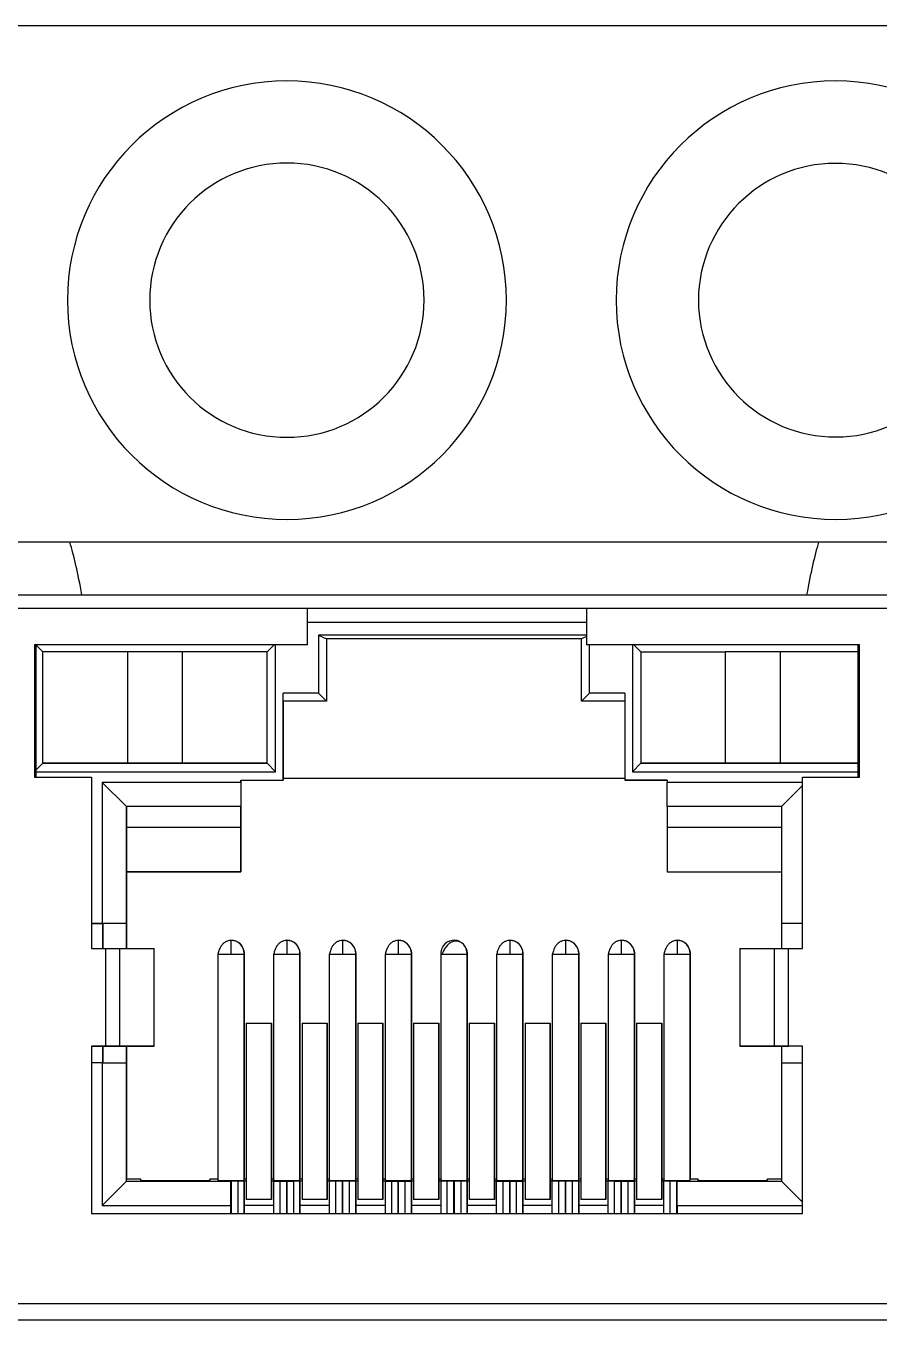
# Model space of a CAD drawing. Header units: inches. Extents: x 59 to 754, y 172 to 990.
# Drawn here: x 505.4 to 564.1, y 233.9 to 323.1 of the extents above; entities that cross this region are included whole.
import ezdxf

# ---------------------------------------------------------------- set-up
doc = ezdxf.new("R2010")
doc.units = ezdxf.units.IN
doc.header["$MEASUREMENT"] = 0
doc.layers.add('svg15406', color=7, linetype='Continuous')

msp = doc.modelspace()

# ---------------------------------------------------------------- linework, layer by layer
at = {"layer": 'svg15406', "color": 7, "lineweight": 30, "true_color": 0xffffff}
for points in [[(655.624, 323.086), (353.262, 323.086)], [(623.033, 287.522), (385.853, 287.522)], [(384.129, 283.896), (625.089, 283.896)], [(509.217, 283.896), (511.329, 283.896)], [(557.409, 283.896), (559.137, 283.896)], [(524.769, 282.936), (484.449, 282.936)], [(524.769, 280.44), (524.769, 282.936)], [(543.969, 282.936), (524.769, 282.936)], [(543.969, 282.936), (543.969, 280.44)], [(584.289, 282.936), (543.969, 282.936)], [(543.969, 281.112), (525.506, 281.112)], [(525.506, 281.112), (525.506, 277.11)], [(525.506, 281.112), (526.061, 280.854)], [(543.969, 281.008), (543.638, 280.854)], [(524.769, 280.44), (505.953, 280.44)], [(505.953, 280.44), (505.953, 271.32)], [(505.953, 280.44), (506.049, 280.44)], [(524.769, 280.44), (506.049, 280.44)], [(506.049, 280.44), (506.049, 271.32)], [(506.049, 280.44), (506.53, 279.959)], [(522.465, 280.44), (521.985, 279.96)], [(522.561, 271.704), (522.561, 280.44)], [(543.638, 280.854), (526.061, 280.854)], [(526.061, 280.854), (526.061, 276.556)], [(543.638, 276.556), (543.638, 280.854)], [(562.785, 280.44), (543.969, 280.44)], [(562.689, 280.44), (543.969, 280.44)], [(544.192, 277.11), (544.192, 280.44)], [(547.137, 280.44), (547.137, 271.704)], [(547.233, 280.44), (547.713, 279.96)], [(562.689, 280.44), (562.785, 280.44)], [(562.689, 271.32), (562.689, 280.44)], [(562.785, 271.32), (562.785, 280.44)], [(506.529, 279.956), (506.518, 279.956)], [(506.518, 272.289), (506.518, 279.956)], [(506.529, 279.956), (506.529, 279.96)], [(512.352, 279.96), (506.529, 279.96)], [(506.529, 272.289), (506.529, 279.956)], [(512.352, 279.96), (512.352, 272.289)], [(516.153, 279.96), (512.352, 279.96)], [(521.975, 279.96), (516.153, 279.96)], [(516.153, 272.289), (516.153, 279.96)], [(521.975, 272.289), (521.975, 279.96)], [(521.985, 279.96), (521.975, 279.96)], [(521.985, 272.28), (521.985, 279.96)], [(547.713, 279.96), (547.713, 272.289)], [(547.713, 279.96), (553.536, 279.96)], [(553.536, 279.96), (553.536, 272.289)], [(557.337, 279.96), (553.536, 279.96)], [(562.689, 279.96), (557.337, 279.96)], [(557.337, 272.289), (557.337, 279.96)], [(525.506, 277.11), (523.089, 277.11)], [(523.089, 271.128), (523.089, 277.11)], [(523.089, 276.556), (523.089, 277.11)], [(523.089, 276.556), (523.089, 271.236)], [(526.061, 276.556), (523.089, 276.556)], [(525.506, 277.11), (526.061, 276.556)], [(544.192, 277.11), (543.638, 276.556)], [(546.609, 276.556), (543.638, 276.556)], [(546.609, 277.11), (544.192, 277.11)], [(546.609, 277.11), (546.609, 271.128)], [(506.049, 271.8), (506.529, 272.28)], [(506.518, 272.289), (506.529, 272.289)], [(512.352, 272.289), (506.529, 272.289)], [(521.85, 272.289), (506.529, 272.289)], [(506.529, 272.289), (506.529, 272.28)], [(506.529, 272.28), (521.985, 272.28)], [(512.352, 272.289), (516.153, 272.289)], [(521.975, 272.289), (516.153, 272.289)], [(521.85, 272.289), (521.975, 272.289)], [(521.985, 272.28), (522.561, 271.704)], [(547.137, 271.704), (547.713, 272.28)], [(547.713, 272.289), (547.729, 272.289)], [(553.536, 272.289), (547.713, 272.289)], [(547.713, 272.289), (547.713, 272.28)], [(547.713, 272.28), (562.689, 272.28)], [(562.689, 272.289), (547.729, 272.289)], [(553.536, 272.289), (557.337, 272.289)], [(562.689, 272.289), (557.337, 272.289)], [(505.953, 271.32), (509.889, 271.32)], [(506.049, 271.704), (522.561, 271.704)], [(509.889, 271.32), (509.889, 259.512)], [(520.161, 271.128), (523.089, 271.128)], [(520.161, 270.966), (520.161, 271.128)], [(520.161, 271.128), (520.161, 264.792)], [(523.089, 271.236), (523.089, 271.128)], [(546.609, 271.236), (523.089, 271.236)], [(546.609, 271.236), (523.089, 271.236)], [(546.609, 271.128), (549.537, 271.128)], [(549.537, 271.128), (546.609, 271.128)], [(546.609, 271.128), (546.609, 271.128)], [(547.137, 271.704), (562.689, 271.704)], [(549.537, 271.128), (549.537, 270.966)], [(558.849, 259.512), (558.849, 271.32)], [(558.849, 271.32), (562.785, 271.32)], [(520.161, 270.966), (510.626, 270.966)], [(510.626, 270.966), (510.626, 261.24)], [(510.626, 270.966), (512.289, 269.304)], [(520.161, 270.966), (520.161, 269.304)], [(558.849, 270.966), (549.537, 270.966)], [(549.537, 269.304), (549.537, 270.966)], [(558.849, 270.744), (557.409, 269.304)], [(512.289, 261.24), (512.289, 269.304)], [(520.161, 269.304), (512.289, 269.304)], [(512.289, 269.304), (512.289, 269.304)], [(512.289, 269.304), (512.289, 267.864)], [(520.161, 269.304), (512.289, 269.304)], [(520.161, 267.864), (520.161, 269.304)], [(557.409, 269.304), (549.537, 269.304)], [(549.537, 269.304), (549.537, 267.864)], [(557.409, 269.304), (557.409, 261.24)], [(512.289, 267.864), (512.289, 264.792)], [(520.161, 267.864), (512.289, 267.864)], [(520.161, 264.792), (520.161, 267.864)], [(557.409, 267.864), (549.537, 267.864)], [(549.537, 267.864), (549.537, 264.792)], [(512.289, 264.792), (512.289, 264.792)], [(512.289, 264.792), (512.289, 259.512)], [(512.289, 264.792), (520.161, 264.792)], [(520.161, 264.792), (512.289, 264.792)], [(549.537, 264.792), (557.409, 264.792)], [(509.889, 261.24), (510.626, 261.24)], [(510.657, 261.24), (509.889, 261.24)], [(512.289, 261.24), (510.626, 261.24)], [(510.657, 259.512), (510.657, 261.24)], [(512.289, 261.24), (510.657, 261.24)], [(510.657, 261.24), (510.657, 261.24)], [(510.657, 261.24), (510.657, 259.512)], [(512.289, 261.24), (512.289, 261.24)], [(512.289, 259.512), (512.289, 261.24)], [(558.849, 261.24), (557.409, 261.24)], [(557.409, 261.24), (557.409, 261.24)], [(558.849, 261.24), (557.409, 261.24)], [(557.409, 261.24), (557.409, 259.512)], [(509.889, 259.512), (510.849, 259.512)], [(510.849, 259.512), (510.849, 252.792)], [(510.849, 259.512), (511.803, 259.512)], [(511.803, 259.512), (511.803, 252.792)], [(511.803, 259.512), (514.203, 259.512)], [(514.203, 252.792), (514.203, 259.512)], [(519.489, 260.088), (519.489, 259.128)], [(520.358, 259.452), (520.31, 259.547)], [(523.329, 260.088), (523.329, 259.128)], [(524.198, 259.452), (524.15, 259.547)], [(527.169, 260.088), (527.169, 259.128)], [(528.038, 259.452), (527.99, 259.547)], [(531.009, 260.088), (531.009, 259.128)], [(531.878, 259.452), (531.83, 259.547)], [(535.761, 259.176), (535.692, 259.525), (535.69, 259.529), (535.761, 259.176)], [(538.689, 260.088), (538.689, 259.128)], [(539.558, 259.452), (539.51, 259.547)], [(542.529, 260.088), (542.529, 259.128)], [(543.398, 259.452), (543.35, 259.547)], [(546.369, 260.088), (546.369, 259.128)], [(547.238, 259.452), (547.19, 259.547)], [(550.209, 260.088), (550.209, 259.128)], [(551.078, 259.452), (551.03, 259.547)], [(554.535, 259.512), (554.535, 252.792)], [(554.535, 259.512), (556.935, 259.512)], [(556.935, 252.792), (556.935, 259.512)], [(556.935, 259.512), (557.889, 259.512)], [(557.889, 252.792), (557.889, 259.512)], [(557.889, 259.512), (558.849, 259.512)], [(518.577, 259.128), (518.577, 243.565)], [(518.577, 259.128), (518.593, 259.128)], [(519.489, 259.128), (520.401, 259.128)], [(520.369, 259.416), (520.401, 259.176)], [(520.401, 259.128), (520.401, 259.176)], [(520.401, 259.176), (520.401, 243.646)], [(520.401, 243.565), (520.401, 259.128)], [(522.417, 259.128), (522.417, 243.565)], [(522.417, 259.128), (522.432, 259.128)], [(523.329, 259.128), (524.241, 259.128)], [(524.209, 259.416), (524.241, 259.176)], [(524.241, 259.128), (524.241, 259.176)], [(524.241, 259.176), (524.241, 243.646)], [(524.241, 243.565), (524.241, 259.128)], [(526.257, 259.128), (526.257, 243.565)], [(526.257, 259.128), (526.273, 259.128)], [(527.169, 259.128), (528.081, 259.128)], [(528.049, 259.416), (528.081, 259.176)], [(528.081, 259.128), (528.081, 259.176)], [(528.081, 259.176), (528.081, 243.646)], [(528.081, 243.565), (528.081, 259.128)], [(530.097, 259.128), (530.097, 243.565)], [(530.097, 259.128), (530.113, 259.128)], [(531.009, 259.128), (531.921, 259.128)], [(531.889, 259.416), (531.921, 259.176)], [(531.921, 259.128), (531.921, 259.176)], [(531.921, 259.176), (531.921, 243.646)], [(531.921, 243.565), (531.921, 259.128)], [(533.937, 259.128), (535.761, 259.128)], [(533.937, 259.128), (533.937, 243.565)], [(535.729, 259.416), (535.761, 259.176)], [(535.761, 259.176), (535.761, 243.646)], [(535.761, 259.128), (535.761, 259.146)], [(535.761, 243.565), (535.761, 259.128)], [(537.777, 259.128), (537.777, 243.565)], [(537.777, 259.128), (537.793, 259.128)], [(538.689, 259.128), (539.601, 259.128)], [(539.569, 259.416), (539.601, 259.176)], [(539.601, 259.128), (539.601, 259.176)], [(539.601, 259.176), (539.601, 243.646)], [(539.601, 243.565), (539.601, 259.128)], [(541.617, 259.128), (541.617, 243.565)], [(541.617, 259.128), (541.633, 259.128)], [(542.529, 259.128), (543.441, 259.128)], [(543.409, 259.416), (543.441, 259.176)], [(543.441, 259.128), (543.441, 259.176)], [(543.441, 259.176), (543.441, 243.646)], [(543.441, 243.565), (543.441, 259.128)], [(545.457, 259.128), (545.457, 243.565)], [(545.457, 259.128), (545.473, 259.128)], [(546.369, 259.128), (547.281, 259.128)], [(547.249, 259.416), (547.281, 259.176)], [(547.281, 259.128), (547.281, 259.176)], [(547.281, 259.176), (547.281, 243.646)], [(547.281, 243.565), (547.281, 259.128)], [(549.297, 259.128), (549.297, 243.565)], [(549.297, 259.128), (549.312, 259.128)], [(550.209, 259.128), (551.121, 259.128)], [(551.089, 259.416), (551.121, 259.176)], [(551.121, 259.128), (551.121, 259.176)], [(551.121, 259.176), (551.121, 259.176)], [(551.121, 259.176), (551.121, 243.646)], [(551.121, 243.565), (551.121, 259.128)], [(520.545, 254.376), (522.273, 254.376)], [(520.545, 254.376), (520.545, 242.233)], [(522.273, 254.376), (522.273, 242.233)], [(522.273, 253.175), (522.273, 254.376)], [(524.385, 254.376), (526.113, 254.376)], [(524.385, 254.376), (524.385, 242.233)], [(526.113, 254.376), (526.113, 242.233)], [(526.113, 253.175), (526.113, 254.376)], [(528.225, 254.376), (529.953, 254.376)], [(528.225, 254.376), (528.225, 242.233)], [(529.953, 254.376), (529.953, 242.233)], [(529.953, 253.175), (529.953, 254.376)], [(532.065, 254.376), (533.793, 254.376)], [(532.065, 254.376), (532.065, 242.233)], [(533.793, 254.376), (533.793, 242.233)], [(533.793, 253.175), (533.793, 254.376)], [(535.905, 254.376), (537.633, 254.376)], [(535.905, 254.376), (535.905, 242.233)], [(537.633, 254.376), (537.633, 242.233)], [(537.633, 253.175), (537.633, 254.376)], [(539.745, 254.376), (541.473, 254.376)], [(539.745, 254.376), (539.745, 242.233)], [(541.473, 254.376), (541.473, 242.233)], [(541.473, 253.175), (541.473, 254.376)], [(543.585, 254.376), (545.313, 254.376)], [(543.585, 254.376), (543.585, 242.233)], [(545.313, 254.376), (545.313, 242.233)], [(545.313, 253.175), (545.313, 254.376)], [(547.425, 254.376), (549.153, 254.376)], [(547.425, 254.376), (547.425, 242.233)], [(549.153, 254.376), (549.153, 242.233)], [(549.153, 253.175), (549.153, 254.376)], [(510.849, 252.792), (509.889, 252.792)], [(509.889, 252.792), (509.889, 241.272)], [(509.889, 252.792), (509.889, 252.792)], [(509.889, 252.792), (509.889, 241.272)], [(509.889, 252.792), (510.849, 252.792)], [(510.657, 251.64), (510.657, 252.792)], [(510.657, 252.792), (510.657, 251.64)], [(511.803, 252.792), (510.849, 252.792)], [(510.849, 252.792), (513.249, 252.792)], [(514.203, 252.792), (511.803, 252.792)], [(512.289, 252.792), (512.289, 243.646)], [(512.289, 251.64), (512.289, 252.792)], [(513.249, 252.792), (514.203, 252.792)], [(522.273, 242.581), (522.273, 253.175)], [(526.113, 242.581), (526.113, 253.175)], [(529.953, 242.581), (529.953, 253.175)], [(533.793, 242.581), (533.793, 253.175)], [(537.633, 242.581), (537.633, 253.175)], [(541.473, 242.581), (541.473, 253.175)], [(545.313, 242.581), (545.313, 253.175)], [(549.153, 242.581), (549.153, 253.175)], [(554.535, 252.792), (555.489, 252.792)], [(556.935, 252.792), (554.535, 252.792)], [(555.489, 252.792), (557.889, 252.792)], [(557.889, 252.792), (556.935, 252.792)], [(557.409, 252.792), (557.409, 251.64)], [(558.849, 252.792), (557.889, 252.792)], [(558.849, 241.272), (558.849, 252.792)], [(510.626, 251.64), (509.889, 251.64)], [(510.626, 251.64), (510.626, 241.817)], [(510.626, 251.64), (512.289, 251.64)], [(512.289, 243.48), (512.289, 251.64)], [(512.289, 251.64), (512.289, 251.64)], [(557.409, 251.64), (557.409, 243.48)], [(557.409, 251.64), (558.849, 251.64)], [(510.626, 241.817), (512.289, 243.48)], [(512.289, 243.48), (512.289, 243.646)], [(512.289, 243.646), (513.249, 243.646)], [(512.289, 243.48), (519.489, 243.48)], [(513.249, 243.646), (513.249, 243.563)], [(514.209, 243.53), (517.089, 243.53)], [(518.049, 243.563), (518.049, 243.646)], [(518.049, 243.646), (518.577, 243.646)], [(519.489, 243.48), (519.489, 241.817)], [(519.489, 241.272), (519.489, 243.48)], [(519.493, 243.48), (519.489, 243.48)], [(519.956, 243.48), (519.493, 243.48)], [(520.401, 243.48), (519.956, 243.48)], [(520.401, 243.565), (520.401, 243.646)], [(520.401, 243.646), (520.545, 243.646)], [(520.401, 243.48), (520.401, 241.272)], [(520.401, 241.845), (520.401, 243.48)], [(520.545, 243.48), (520.401, 243.48)], [(522.273, 243.646), (522.417, 243.646)], [(522.417, 243.48), (522.273, 243.48)], [(522.417, 243.48), (522.417, 241.272)], [(522.417, 243.48), (522.862, 243.48)], [(522.862, 243.48), (523.326, 243.48)], [(523.326, 243.48), (523.333, 243.48)], [(523.333, 243.48), (523.796, 243.48)], [(524.241, 243.48), (523.796, 243.48)], [(524.241, 243.565), (524.241, 243.646)], [(524.241, 243.646), (524.385, 243.646)], [(524.241, 243.48), (524.241, 241.272)], [(524.241, 241.845), (524.241, 243.48)], [(524.385, 243.48), (524.241, 243.48)], [(526.113, 243.646), (526.257, 243.646)], [(526.257, 243.48), (526.113, 243.48)], [(526.257, 243.48), (526.257, 241.272)], [(526.702, 243.48), (526.257, 243.48)], [(527.166, 243.48), (526.702, 243.48)], [(527.173, 243.48), (527.166, 243.48)], [(527.636, 243.48), (527.173, 243.48)], [(528.081, 243.48), (527.636, 243.48)], [(528.081, 243.565), (528.081, 243.646)], [(528.081, 243.646), (528.225, 243.646)], [(528.081, 243.48), (528.081, 241.272)], [(528.081, 241.845), (528.081, 243.48)], [(528.225, 243.48), (528.081, 243.48)], [(529.953, 243.646), (530.097, 243.646)], [(530.097, 243.48), (529.953, 243.48)], [(530.097, 243.48), (530.097, 241.272)], [(530.097, 243.48), (530.542, 243.48)], [(530.542, 243.48), (531.006, 243.48)], [(531.006, 243.48), (531.013, 243.48)], [(531.013, 243.48), (531.476, 243.48)], [(531.476, 243.48), (531.921, 243.48)], [(531.921, 243.565), (531.921, 243.646)], [(531.921, 243.646), (532.065, 243.646)], [(531.921, 243.48), (531.921, 241.272)], [(531.921, 241.845), (531.921, 243.48)], [(531.921, 243.48), (531.921, 243.48)], [(532.065, 243.48), (531.921, 243.48)], [(533.793, 243.646), (533.937, 243.646)], [(533.937, 243.48), (533.793, 243.48)], [(533.937, 243.48), (533.937, 241.272)], [(534.382, 243.48), (533.937, 243.48)], [(534.846, 243.48), (534.382, 243.48)], [(534.853, 243.48), (534.846, 243.48)], [(535.316, 243.48), (534.853, 243.48)], [(535.761, 243.48), (535.316, 243.48)], [(535.761, 243.565), (535.761, 243.646)], [(535.761, 243.646), (535.905, 243.646)], [(535.761, 241.272), (535.761, 243.48)], [(535.761, 243.48), (535.761, 241.845)], [(535.905, 243.48), (535.761, 243.48)], [(537.633, 243.646), (537.777, 243.646)], [(537.777, 243.48), (537.633, 243.48)], [(537.777, 241.272), (537.777, 243.48)], [(537.777, 243.48), (538.222, 243.48)], [(538.222, 243.48), (538.686, 243.48)], [(538.686, 243.48), (538.693, 243.48)], [(538.693, 243.48), (539.156, 243.48)], [(539.156, 243.48), (539.601, 243.48)], [(539.601, 243.565), (539.601, 243.646)], [(539.601, 243.646), (539.745, 243.646)], [(539.601, 241.272), (539.601, 243.48)], [(539.601, 243.48), (539.601, 241.845)], [(539.745, 243.48), (539.601, 243.48)], [(541.473, 243.646), (541.617, 243.646)], [(541.617, 243.48), (541.473, 243.48)], [(541.617, 241.272), (541.617, 243.48)], [(542.062, 243.48), (541.617, 243.48)], [(542.526, 243.48), (542.062, 243.48)], [(542.533, 243.48), (542.526, 243.48)], [(542.996, 243.48), (542.533, 243.48)], [(543.441, 243.48), (542.996, 243.48)], [(543.441, 243.565), (543.441, 243.646)], [(543.441, 243.646), (543.585, 243.646)], [(543.441, 241.272), (543.441, 243.48)], [(543.441, 243.48), (543.441, 241.845)], [(543.585, 243.48), (543.441, 243.48)], [(545.313, 243.646), (545.457, 243.646)], [(545.457, 243.48), (545.313, 243.48)], [(545.457, 241.272), (545.457, 243.48)], [(545.902, 243.48), (545.457, 243.48)], [(545.902, 243.48), (546.366, 243.48)], [(546.366, 243.48), (546.373, 243.48)], [(546.373, 243.48), (546.836, 243.48)], [(546.836, 243.48), (547.281, 243.48)], [(547.281, 243.565), (547.281, 243.646)], [(547.281, 243.646), (547.425, 243.646)], [(547.281, 241.272), (547.281, 243.48)], [(547.281, 243.48), (547.281, 241.845)], [(547.425, 243.48), (547.281, 243.48)], [(549.153, 243.646), (549.297, 243.646)], [(549.297, 243.48), (549.153, 243.48)], [(549.297, 241.272), (549.297, 243.48)], [(549.742, 243.48), (549.297, 243.48)], [(550.206, 243.48), (549.742, 243.48)], [(550.209, 243.48), (550.206, 243.48)], [(550.209, 243.48), (557.409, 243.48)], [(550.209, 241.817), (550.209, 243.48)], [(551.121, 243.565), (551.121, 243.646)], [(551.121, 243.646), (551.649, 243.646)], [(551.649, 243.646), (551.649, 243.563)], [(552.609, 243.53), (555.489, 243.53)], [(556.449, 243.563), (556.449, 243.646)], [(556.449, 243.646), (557.409, 243.646)], [(558.849, 242.04), (557.409, 243.48)], [(522.273, 242.233), (522.273, 242.581)], [(526.113, 242.233), (526.113, 242.581)], [(529.953, 242.233), (529.953, 242.581)], [(533.793, 242.233), (533.793, 242.581)], [(537.633, 242.233), (537.633, 242.581)], [(541.473, 242.233), (541.473, 242.581)], [(545.313, 242.233), (545.313, 242.581)], [(549.153, 242.233), (549.153, 242.581)], [(510.626, 241.817), (519.489, 241.817)], [(519.489, 241.272), (519.489, 241.817)], [(520.401, 241.272), (520.401, 241.845)], [(520.401, 241.845), (522.417, 241.845)], [(522.273, 242.233), (520.545, 242.233)], [(524.241, 241.272), (524.241, 241.845)], [(524.241, 241.845), (526.257, 241.845)], [(526.113, 242.233), (524.385, 242.233)], [(528.081, 241.272), (528.081, 241.845)], [(528.081, 241.845), (530.097, 241.845)], [(529.953, 242.233), (528.225, 242.233)], [(531.921, 241.272), (531.921, 241.285), (531.921, 241.559), (531.921, 241.753), (531.921, 241.845), (531.921, 241.272)], [(531.921, 241.845), (533.937, 241.845)], [(533.793, 242.233), (532.065, 242.233)], [(535.761, 241.845), (535.761, 241.272)], [(535.761, 241.845), (537.777, 241.845)], [(537.633, 242.233), (535.905, 242.233)], [(539.601, 241.845), (539.601, 241.272)], [(539.601, 241.845), (541.617, 241.845)], [(541.473, 242.233), (539.745, 242.233)], [(543.441, 241.845), (543.441, 241.272)], [(543.441, 241.845), (545.457, 241.845)], [(545.313, 242.233), (543.585, 242.233)], [(547.281, 241.845), (547.281, 241.272)], [(547.281, 241.845), (549.297, 241.845)], [(549.153, 242.233), (547.425, 242.233)], [(550.209, 241.817), (550.209, 241.272)], [(550.209, 241.817), (558.849, 241.817)], [(509.889, 241.272), (558.849, 241.272)], [(618.369, 235.032), (390.849, 235.032)], [(623.033, 233.918), (385.853, 233.918)]]:
    msp.add_lwpolyline(points, dxfattribs=at)
at = {"layer": 'svg15406', "color": 250, "lineweight": 30, "true_color": 0x414141}
for points in [[(543.969, 281.976), (524.769, 281.976)], [(518.593, 259.128), (519.489, 259.128)], [(522.432, 259.128), (523.329, 259.128)], [(526.273, 259.128), (527.169, 259.128)], [(530.113, 259.128), (531.009, 259.128)], [(535.761, 259.146), (535.761, 259.176)], [(537.793, 259.128), (538.689, 259.128)], [(541.633, 259.128), (542.529, 259.128)], [(545.473, 259.128), (546.369, 259.128)], [(549.312, 259.128), (550.209, 259.128)], [(519.493, 243.48), (519.493, 241.272)], [(519.956, 243.48), (519.956, 241.272)], [(522.862, 243.48), (522.862, 241.272)], [(523.326, 243.48), (523.326, 241.272)], [(523.333, 241.272), (523.333, 243.48)], [(523.796, 243.48), (523.796, 241.272)], [(526.702, 241.272), (526.702, 243.48)], [(527.166, 241.272), (527.166, 243.48)], [(527.173, 243.48), (527.173, 241.272)], [(527.636, 243.48), (527.636, 241.272)], [(530.542, 243.48), (530.542, 241.272)], [(531.006, 243.48), (531.006, 241.272)], [(531.013, 241.272), (531.013, 243.48)], [(531.476, 241.272), (531.476, 243.48)], [(534.382, 241.272), (534.382, 243.48)], [(534.846, 241.272), (534.846, 243.48)], [(534.853, 243.48), (534.853, 241.272)], [(535.316, 243.48), (535.316, 241.272)], [(538.222, 243.48), (538.222, 241.272)], [(538.686, 243.48), (538.686, 241.272)], [(538.693, 241.272), (538.693, 243.48)], [(539.156, 241.272), (539.156, 243.48)], [(542.062, 241.272), (542.062, 243.48)], [(542.526, 241.272), (542.526, 243.48)], [(542.533, 243.48), (542.533, 241.272)], [(542.996, 243.48), (542.996, 241.272)], [(545.902, 241.272), (545.902, 243.48)], [(546.366, 243.48), (546.366, 241.272)], [(546.373, 241.272), (546.373, 243.48)], [(546.836, 241.272), (546.836, 243.48)], [(549.742, 241.272), (549.742, 243.48)], [(550.206, 241.272), (550.206, 243.48)]]:
    msp.add_lwpolyline(points, dxfattribs=at)
at = {"layer": 'svg15406', "color": 7, "lineweight": 30, "true_color": 0xffffff}
for points, knots in [([(538.459, 304.188), (538.451, 312.537), (531.676, 319.3), (523.326, 319.292), (514.988, 319.284), (508.23, 312.526), (508.222, 304.188)], [0, 0, 0, 0, 1, 1, 1, 2, 2, 2, 2]), ([(576.254, 304.188), (576.246, 312.537), (569.471, 319.3), (561.122, 319.292), (552.783, 319.284), (546.025, 312.526), (546.018, 304.188)], [0, 0, 0, 0, 1, 1, 1, 2, 2, 2, 2]), ([(532.789, 304.188), (532.789, 309.406), (528.559, 313.637), (523.34, 313.637), (518.122, 313.637), (513.892, 309.406), (513.892, 304.188)], [0, 0, 0, 0, 1, 1, 1, 2, 2, 2, 2]), ([(570.585, 304.188), (570.572, 309.406), (566.331, 313.627), (561.113, 313.614), (555.912, 313.601), (551.7, 309.389), (551.687, 304.188)], [0, 0, 0, 0, 1, 1, 1, 2, 2, 2, 2]), ([(508.222, 304.188), (508.23, 295.838), (515.005, 289.076), (523.354, 289.084), (531.693, 289.092), (538.451, 295.849), (538.459, 304.188)], [0, 0, 0, 0, 1, 1, 1, 2, 2, 2, 2]), ([(513.892, 304.188), (513.892, 298.969), (518.122, 294.739), (523.34, 294.739), (528.559, 294.739), (532.789, 298.969), (532.789, 304.188), (532.789, 304.188), (532.789, 304.188), (532.789, 304.188)], [0, 0, 0, 0, 1, 1, 1, 2, 2, 2, 3, 3, 3, 3]), ([(546.018, 304.188), (546.025, 295.838), (552.8, 289.076), (561.15, 289.084), (569.488, 289.092), (576.246, 295.849), (576.254, 304.188)], [0, 0, 0, 0, 1, 1, 1, 2, 2, 2, 2]), ([(551.687, 304.188), (551.7, 298.969), (555.94, 294.749), (561.159, 294.762), (566.359, 294.775), (570.572, 298.987), (570.585, 304.188)], [0, 0, 0, 0, 1, 1, 1, 2, 2, 2, 2]), ([(519.489, 260.072), (519.421, 260.067), (519.354, 260.062), (519.289, 260.046), (519.223, 260.03), (519.159, 260.003), (519.101, 259.97), (519.042, 259.937), (518.988, 259.896), (518.94, 259.85), (518.892, 259.804), (518.849, 259.753), (518.812, 259.697), (518.776, 259.643), (518.745, 259.586), (518.718, 259.526), (518.693, 259.472), (518.672, 259.416), (518.654, 259.359), (518.639, 259.311), (518.625, 259.262), (518.615, 259.22), (518.606, 259.186), (518.599, 259.157), (518.592, 259.128)], [0, 0, 0, 0, 1, 1, 1, 2, 2, 2, 3, 3, 3, 4, 4, 4, 5, 5, 5, 6, 6, 6, 7, 7, 7, 8, 8, 8, 8]), ([(520.31, 259.547), (520.285, 259.604), (520.26, 259.66), (520.227, 259.711), (520.173, 259.794), (520.098, 259.861), (520.015, 259.917), (519.934, 259.972), (519.847, 260.016), (519.755, 260.04), (519.669, 260.062), (519.579, 260.067), (519.489, 260.072)], [0, 0, 0, 0, 1, 1, 1, 2, 2, 2, 3, 3, 3, 4, 4, 4, 4]), ([(523.329, 260.072), (523.261, 260.067), (523.194, 260.062), (523.129, 260.046), (523.063, 260.03), (523, 260.003), (522.941, 259.97), (522.882, 259.937), (522.828, 259.896), (522.78, 259.85), (522.732, 259.804), (522.689, 259.753), (522.652, 259.697), (522.616, 259.643), (522.585, 259.586), (522.558, 259.526), (522.533, 259.472), (522.512, 259.416), (522.494, 259.359), (522.479, 259.311), (522.465, 259.262), (522.455, 259.22), (522.446, 259.186), (522.439, 259.157), (522.432, 259.128)], [0, 0, 0, 0, 1, 1, 1, 2, 2, 2, 3, 3, 3, 4, 4, 4, 5, 5, 5, 6, 6, 6, 7, 7, 7, 8, 8, 8, 8]), ([(524.241, 259.176), (524.241, 259.679), (523.833, 260.088), (523.329, 260.088), (523.329, 260.088), (523.329, 260.088), (523.329, 260.088)], [0, 0, 0, 0, 1, 1, 1, 2, 2, 2, 2]), ([(524.15, 259.547), (524.125, 259.604), (524.1, 259.66), (524.067, 259.711), (524.013, 259.794), (523.938, 259.861), (523.855, 259.917), (523.774, 259.972), (523.687, 260.016), (523.595, 260.04), (523.509, 260.062), (523.419, 260.067), (523.329, 260.072)], [0, 0, 0, 0, 1, 1, 1, 2, 2, 2, 3, 3, 3, 4, 4, 4, 4]), ([(527.169, 260.072), (527.101, 260.067), (527.034, 260.062), (526.969, 260.046), (526.903, 260.03), (526.839, 260.003), (526.781, 259.97), (526.722, 259.937), (526.668, 259.896), (526.62, 259.85), (526.572, 259.804), (526.529, 259.753), (526.492, 259.697), (526.456, 259.643), (526.425, 259.586), (526.398, 259.526), (526.373, 259.472), (526.352, 259.416), (526.334, 259.359), (526.319, 259.311), (526.305, 259.262), (526.295, 259.22), (526.286, 259.186), (526.279, 259.157), (526.272, 259.128)], [0, 0, 0, 0, 1, 1, 1, 2, 2, 2, 3, 3, 3, 4, 4, 4, 5, 5, 5, 6, 6, 6, 7, 7, 7, 8, 8, 8, 8]), ([(527.99, 259.547), (527.965, 259.604), (527.94, 259.66), (527.907, 259.711), (527.853, 259.794), (527.778, 259.861), (527.695, 259.917), (527.615, 259.972), (527.527, 260.016), (527.435, 260.04), (527.349, 260.062), (527.259, 260.067), (527.169, 260.072)], [0, 0, 0, 0, 1, 1, 1, 2, 2, 2, 3, 3, 3, 4, 4, 4, 4]), ([(531.009, 260.072), (530.941, 260.067), (530.874, 260.062), (530.809, 260.046), (530.743, 260.03), (530.68, 260.003), (530.621, 259.97), (530.562, 259.937), (530.508, 259.896), (530.46, 259.85), (530.412, 259.804), (530.369, 259.753), (530.332, 259.697), (530.296, 259.643), (530.265, 259.586), (530.238, 259.526), (530.213, 259.472), (530.192, 259.416), (530.174, 259.359), (530.159, 259.311), (530.145, 259.262), (530.135, 259.22), (530.126, 259.186), (530.119, 259.157), (530.112, 259.128)], [0, 0, 0, 0, 1, 1, 1, 2, 2, 2, 3, 3, 3, 4, 4, 4, 5, 5, 5, 6, 6, 6, 7, 7, 7, 8, 8, 8, 8]), ([(531.921, 259.176), (531.921, 259.679), (531.513, 260.088), (531.009, 260.088), (531.009, 260.088), (531.009, 260.088), (531.009, 260.088)], [0, 0, 0, 0, 1, 1, 1, 2, 2, 2, 2]), ([(531.83, 259.547), (531.805, 259.604), (531.78, 259.66), (531.747, 259.711), (531.693, 259.794), (531.618, 259.861), (531.535, 259.917), (531.454, 259.972), (531.367, 260.016), (531.275, 260.04), (531.189, 260.062), (531.099, 260.067), (531.009, 260.072)], [0, 0, 0, 0, 1, 1, 1, 2, 2, 2, 3, 3, 3, 4, 4, 4, 4]), ([(535.244, 259.998), (534.79, 260.216), (534.245, 260.025), (534.027, 259.571), (533.968, 259.447), (533.937, 259.312), (533.937, 259.176)], [0, 0, 0, 0, 1, 1, 1, 2, 2, 2, 2]), ([(535.691, 259.526), (535.665, 259.58), (535.639, 259.634), (535.606, 259.684), (535.575, 259.732), (535.537, 259.776), (535.497, 259.816), (535.458, 259.854), (535.416, 259.889), (535.372, 259.918), (535.33, 259.946), (535.285, 259.969), (535.239, 259.987), (535.193, 260.006), (535.145, 260.019), (535.097, 260.028), (535.048, 260.036), (534.999, 260.039), (534.95, 260.036), (534.853, 260.031), (534.756, 260.003), (534.667, 259.958), (534.58, 259.913), (534.5, 259.852), (534.427, 259.779), (534.358, 259.71), (534.296, 259.631), (534.24, 259.547), (534.187, 259.468), (534.139, 259.386), (534.098, 259.308), (534.079, 259.272), (534.062, 259.238), (534.046, 259.207), (534.031, 259.178), (534.018, 259.153), (534.006, 259.128)], [0, 0, 0, 0, 1, 1, 1, 2, 2, 2, 3, 3, 3, 4, 4, 4, 5, 5, 5, 6, 6, 6, 7, 7, 7, 8, 8, 8, 9, 9, 9, 10, 10, 10, 11, 11, 11, 12, 12, 12, 12]), ([(538.689, 260.072), (538.621, 260.067), (538.554, 260.062), (538.489, 260.046), (538.423, 260.03), (538.359, 260.003), (538.301, 259.97), (538.242, 259.937), (538.188, 259.896), (538.14, 259.85), (538.092, 259.804), (538.049, 259.753), (538.012, 259.697), (537.976, 259.643), (537.945, 259.586), (537.918, 259.526), (537.893, 259.472), (537.872, 259.416), (537.854, 259.359), (537.839, 259.311), (537.825, 259.262), (537.815, 259.22), (537.806, 259.186), (537.799, 259.157), (537.792, 259.128)], [0, 0, 0, 0, 1, 1, 1, 2, 2, 2, 3, 3, 3, 4, 4, 4, 5, 5, 5, 6, 6, 6, 7, 7, 7, 8, 8, 8, 8]), ([(539.51, 259.547), (539.485, 259.604), (539.46, 259.66), (539.427, 259.711), (539.373, 259.794), (539.298, 259.861), (539.215, 259.917), (539.134, 259.972), (539.047, 260.016), (538.955, 260.04), (538.869, 260.062), (538.779, 260.067), (538.689, 260.072)], [0, 0, 0, 0, 1, 1, 1, 2, 2, 2, 3, 3, 3, 4, 4, 4, 4]), ([(542.529, 260.072), (542.461, 260.067), (542.394, 260.062), (542.329, 260.046), (542.263, 260.03), (542.2, 260.003), (542.141, 259.97), (542.082, 259.937), (542.028, 259.896), (541.98, 259.85), (541.932, 259.804), (541.889, 259.753), (541.852, 259.697), (541.816, 259.643), (541.785, 259.586), (541.758, 259.526), (541.733, 259.472), (541.712, 259.416), (541.694, 259.359), (541.679, 259.311), (541.665, 259.262), (541.655, 259.22), (541.646, 259.186), (541.639, 259.157), (541.632, 259.128)], [0, 0, 0, 0, 1, 1, 1, 2, 2, 2, 3, 3, 3, 4, 4, 4, 5, 5, 5, 6, 6, 6, 7, 7, 7, 8, 8, 8, 8]), ([(543.35, 259.547), (543.325, 259.604), (543.3, 259.66), (543.267, 259.711), (543.213, 259.794), (543.138, 259.861), (543.055, 259.917), (542.974, 259.972), (542.887, 260.016), (542.795, 260.04), (542.709, 260.062), (542.619, 260.067), (542.529, 260.072)], [0, 0, 0, 0, 1, 1, 1, 2, 2, 2, 3, 3, 3, 4, 4, 4, 4]), ([(546.369, 260.072), (546.301, 260.067), (546.234, 260.062), (546.169, 260.046), (546.103, 260.03), (546.039, 260.003), (545.981, 259.97), (545.922, 259.937), (545.868, 259.896), (545.82, 259.85), (545.772, 259.804), (545.729, 259.753), (545.692, 259.697), (545.656, 259.643), (545.625, 259.586), (545.598, 259.526), (545.573, 259.472), (545.552, 259.416), (545.534, 259.359), (545.519, 259.311), (545.505, 259.262), (545.495, 259.22), (545.486, 259.186), (545.479, 259.157), (545.472, 259.128)], [0, 0, 0, 0, 1, 1, 1, 2, 2, 2, 3, 3, 3, 4, 4, 4, 5, 5, 5, 6, 6, 6, 7, 7, 7, 8, 8, 8, 8]), ([(547.19, 259.547), (547.165, 259.604), (547.14, 259.66), (547.107, 259.711), (547.053, 259.794), (546.978, 259.861), (546.895, 259.917), (546.814, 259.972), (546.727, 260.016), (546.635, 260.04), (546.549, 260.062), (546.459, 260.067), (546.369, 260.072)], [0, 0, 0, 0, 1, 1, 1, 2, 2, 2, 3, 3, 3, 4, 4, 4, 4]), ([(550.209, 260.072), (550.141, 260.067), (550.074, 260.062), (550.009, 260.046), (549.943, 260.03), (549.88, 260.003), (549.821, 259.97), (549.762, 259.937), (549.708, 259.896), (549.66, 259.85), (549.612, 259.804), (549.569, 259.753), (549.532, 259.697), (549.496, 259.643), (549.465, 259.586), (549.438, 259.526), (549.413, 259.472), (549.392, 259.416), (549.374, 259.359), (549.359, 259.311), (549.345, 259.262), (549.335, 259.22), (549.326, 259.186), (549.319, 259.157), (549.312, 259.128)], [0, 0, 0, 0, 1, 1, 1, 2, 2, 2, 3, 3, 3, 4, 4, 4, 5, 5, 5, 6, 6, 6, 7, 7, 7, 8, 8, 8, 8]), ([(551.03, 259.547), (551.005, 259.604), (550.98, 259.66), (550.947, 259.711), (550.893, 259.794), (550.818, 259.861), (550.735, 259.917), (550.654, 259.972), (550.567, 260.016), (550.475, 260.04), (550.389, 260.062), (550.299, 260.067), (550.209, 260.072)], [0, 0, 0, 0, 1, 1, 1, 2, 2, 2, 3, 3, 3, 4, 4, 4, 4]), ([(513.249, 243.563), (513.248, 243.545), (513.678, 243.53), (514.208, 243.53), (514.208, 243.53), (514.209, 243.53), (514.209, 243.53)], [0, 0, 0, 0, 1, 1, 1, 2, 2, 2, 2]), ([(517.089, 243.53), (517.619, 243.53), (518.049, 243.545), (518.049, 243.563), (518.049, 243.563), (518.049, 243.563), (518.049, 243.563)], [0, 0, 0, 0, 1, 1, 1, 2, 2, 2, 2]), ([(518.577, 243.565), (518.574, 243.548), (518.981, 243.533), (519.484, 243.533), (519.988, 243.533), (520.398, 243.547), (520.401, 243.565), (520.401, 243.565), (520.401, 243.565), (520.401, 243.565)], [0, 0, 0, 0, 1, 1, 1, 2, 2, 2, 3, 3, 3, 3]), ([(522.417, 243.565), (522.417, 243.548), (522.825, 243.533), (523.329, 243.533), (523.833, 243.533), (524.241, 243.548), (524.241, 243.565)], [0, 0, 0, 0, 1, 1, 1, 2, 2, 2, 2]), ([(526.257, 243.565), (526.254, 243.548), (526.661, 243.533), (527.164, 243.533), (527.668, 243.533), (528.078, 243.547), (528.081, 243.565), (528.081, 243.565), (528.081, 243.565), (528.081, 243.565)], [0, 0, 0, 0, 1, 1, 1, 2, 2, 2, 3, 3, 3, 3]), ([(530.097, 243.565), (530.097, 243.548), (530.505, 243.533), (531.009, 243.533), (531.513, 243.533), (531.921, 243.548), (531.921, 243.565)], [0, 0, 0, 0, 1, 1, 1, 2, 2, 2, 2]), ([(533.937, 243.565), (533.94, 243.548), (534.35, 243.533), (534.854, 243.533), (535.354, 243.534), (535.758, 243.548), (535.761, 243.565)], [0, 0, 0, 0, 1, 1, 1, 2, 2, 2, 2]), ([(537.777, 243.565), (537.777, 243.548), (538.185, 243.533), (538.689, 243.533), (539.193, 243.533), (539.601, 243.548), (539.601, 243.565), (539.601, 243.565), (539.601, 243.565), (539.601, 243.565)], [0, 0, 0, 0, 1, 1, 1, 2, 2, 2, 3, 3, 3, 3]), ([(541.617, 243.565), (541.614, 243.548), (542.021, 243.533), (542.524, 243.533), (543.028, 243.533), (543.438, 243.547), (543.441, 243.565), (543.441, 243.565), (543.441, 243.565), (543.441, 243.565)], [0, 0, 0, 0, 1, 1, 1, 2, 2, 2, 3, 3, 3, 3]), ([(545.457, 243.565), (545.454, 243.548), (545.861, 243.533), (546.364, 243.533), (546.868, 243.533), (547.278, 243.547), (547.281, 243.565), (547.281, 243.565), (547.281, 243.565), (547.281, 243.565)], [0, 0, 0, 0, 1, 1, 1, 2, 2, 2, 3, 3, 3, 3]), ([(549.297, 243.565), (549.297, 243.548), (549.705, 243.533), (550.209, 243.533), (550.713, 243.533), (551.121, 243.548), (551.121, 243.565), (551.121, 243.565), (551.121, 243.565), (551.121, 243.565)], [0, 0, 0, 0, 1, 1, 1, 2, 2, 2, 3, 3, 3, 3]), ([(551.649, 243.563), (551.648, 243.545), (552.078, 243.53), (552.608, 243.53), (552.608, 243.53), (552.609, 243.53), (552.609, 243.53)], [0, 0, 0, 0, 1, 1, 1, 2, 2, 2, 2]), ([(555.489, 243.53), (556.019, 243.53), (556.449, 243.545), (556.449, 243.563), (556.449, 243.563), (556.449, 243.563), (556.449, 243.563)], [0, 0, 0, 0, 1, 1, 1, 2, 2, 2, 2])]:
    msp.add_open_spline(points, degree=3, knots=knots, dxfattribs=at)
for points in [[(509.217, 283.896), (508.953, 285.361), (508.676, 286.575), (508.389, 287.522)], [(559.965, 287.522), (559.678, 286.575), (559.401, 285.361), (559.137, 283.896)], [(520.401, 259.176), (520.401, 259.679), (519.993, 260.088), (519.489, 260.088)], [(528.081, 259.176), (528.081, 259.679), (527.673, 260.088), (527.169, 260.088)], [(539.601, 259.176), (539.601, 259.679), (539.193, 260.088), (538.689, 260.088)], [(543.441, 259.176), (543.441, 259.679), (543.033, 260.088), (542.529, 260.088)], [(547.281, 259.176), (547.281, 259.679), (546.873, 260.088), (546.369, 260.088)], [(551.121, 259.176), (551.121, 259.679), (550.713, 260.088), (550.209, 260.088)]]:
    msp.add_open_spline(points, degree=3, dxfattribs=at)

doc.saveas('drawing.dxf')
